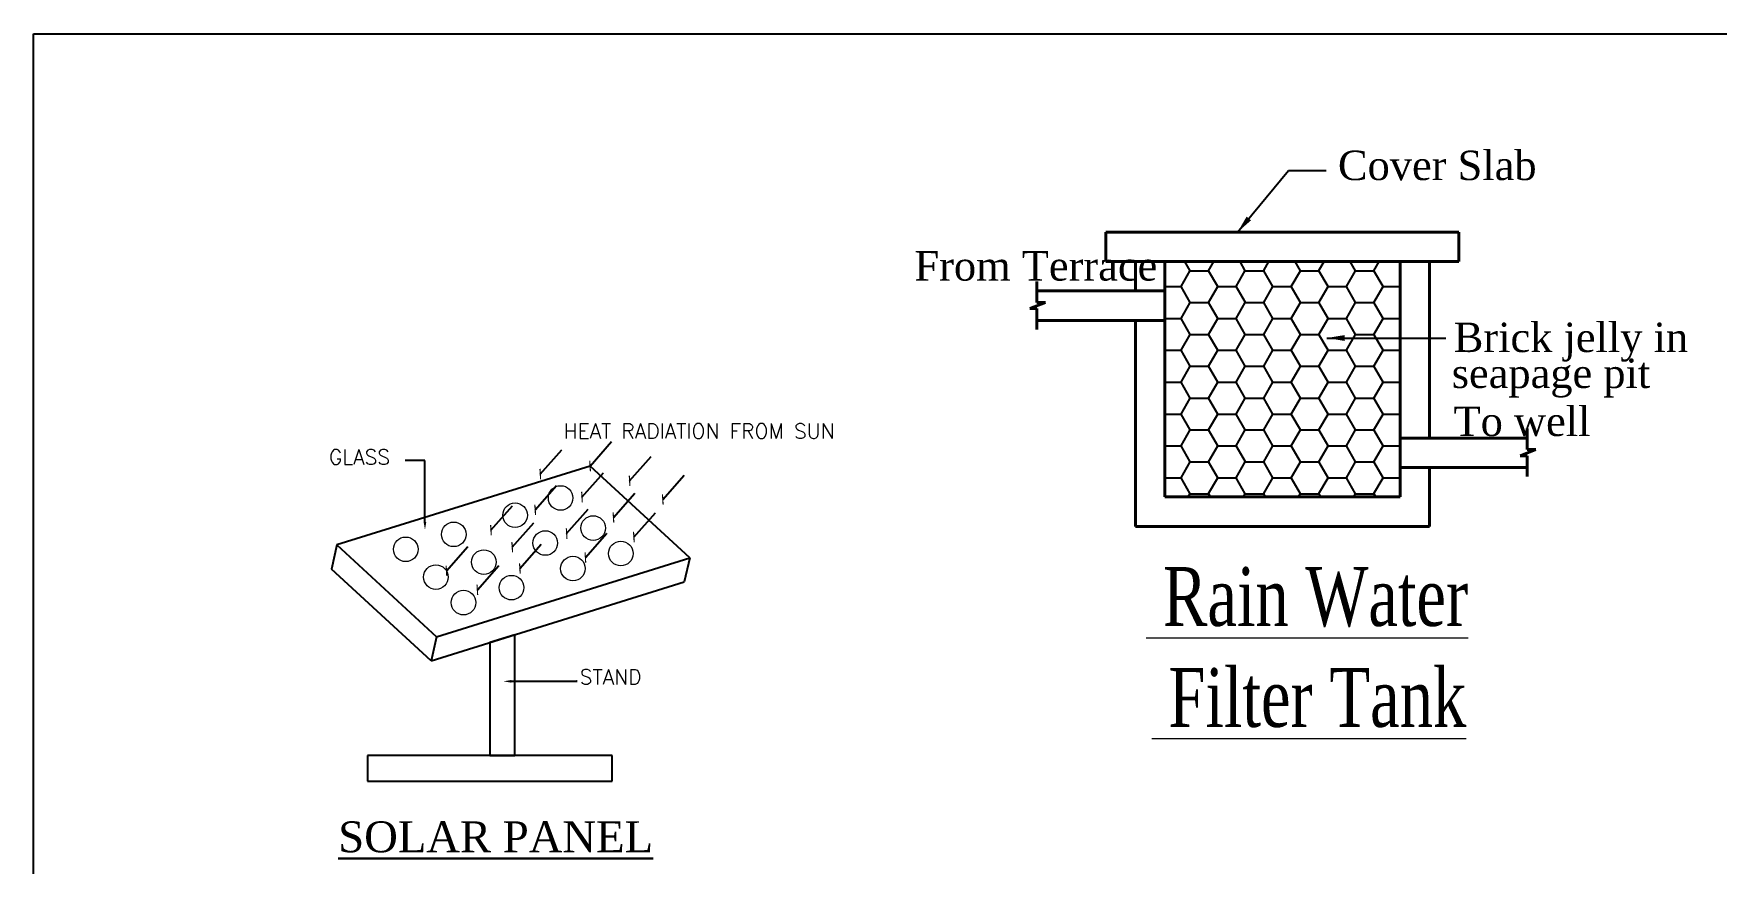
# Model space of a CAD drawing. Header units: metres. Extents: x 31037 to 31490, y -4422 to -3483.
# Drawn here: x 31232.08 to 31266.56, y -4165.86 to -4148.87 of the extents above; entities that cross this region are included whole.
import ezdxf

# ---------------------------------------------------------------- set-up
doc = ezdxf.new("R2010")
doc.units = ezdxf.units.M
doc.header["$LTSCALE"] = 30
doc.header["$MEASUREMENT"] = 0
doc.layers.get('0').update_dxf_attribs({"color": 30, "lineweight": 40})
for name, color, linetype in [('BH', 8, 'Continuous'), ('NOTE', 3, 'Continuous'), ('Steel Beam', 120, 'Continuous'), ('WAL', 3, 'Continuous')]:
    doc.layers.add(name, color=color, linetype=linetype)
for name, color, linetype, lineweight in [('DIM', 5, 'Continuous', 25), ('FPS LEADER', 9, 'Continuous', 0), ('furnish', 144, 'Continuous', 20), ('TEX', 3, 'Continuous', 5), ('TEXT', 11, 'Continuous', 30), ('WALL', 7, 'Continuous', 40)]:
    doc.layers.add(name, color=color, linetype=linetype, lineweight=lineweight)
doc.styles.add('DIM', font='times.ttf')
doc.styles.add('R', font='times.ttf', dxfattribs={"width": 0.75})
doc.styles.add('ROMAMS', font='romans.shx')
doc.styles.get("Standard").update_dxf_attribs({"font": 'times.ttf', "height": 0.05})
doc.dimstyles.new('COL', dxfattribs={"dimscale": 0.6, "dimtxt": 12, "dimasz": 12, "dimexe": 18, "dimexo": 12, "dimgap": 2, "dimtad": 0, "dimdec": 1, "dimzin": 11, "dimlunit": 4, "dimtxsty": 'Standard', "dimblk": 'OBLIQUE', "dimcen": 3, "dimdle": 4, "dimclrd": 35, "dimclre": 35, "dimclrt": 2, "dimadec": 0, "dimazin": 0, "dimtfac": 1, "dimtdec": 1, "dimtix": 1, "dimtmove": 2, "dimatfit": 3, "dimfxl": 0, "dimfrac": 1, "dimarcsym": 0})
doc.dimstyles.get("Standard").update_dxf_attribs({"dimtxt": 0.18, "dimasz": 0.18, "dimexe": 0.18, "dimexo": 0.0625, "dimgap": 0.09, "dimtad": 0, "dimtih": 1, "dimtoh": 1, "dimdec": 4, "dimzin": 0, "dimdsep": 46, "dimlunit": 4, "dimtxsty": 'Standard', "dimcen": 0.09, "dimadec": 0, "dimazin": 0, "dimtfac": 1, "dimtdec": 4, "dimtofl": 0, "dimtmove": 0, "dimatfit": 3, "dimfxl": 0, "dimtolj": 1, "dimtzin": 0, "dimarcsym": 0})

# ---------------------------------------------------------------- blocks, each defined once
blk = doc.blocks.new('_Oblique')
at = {"color": 0, "linetype": 'ByBlock', "lineweight": -2}
blk.add_line((-0.5, -0.5), (0.5, 0.5), dxfattribs=at)
blk = doc.blocks.new('RAII')
at = {"layer": 'BH'}
h = blk.add_hatch(dxfattribs=at)
h.set_pattern_fill('HONEY', color=256, scale=60, style=0)
h.set_pattern_definition([(0, (-5643.228, -6382.097), (11.25, 6.4951905), [7.5, -15]), (120, (-5643.228, -6382.097), (-11.25, 6.4951905), [7.5, -15]), (60, (-5643.228, -6382.097), (2e-08, 12.990381), [-15, 7.5])])
h.paths.add_polyline_path([(-120, -108), (-24, -108), (-24, -96), (-24, -84), (-24, -12), (-120, -12), (-120, -24), (-120, -36)])
for p, q in [((-144, 0), (-144, -12)), ((0, 0), (-144, 0)), ((0, -12), (0, 0)), ((0, -12), (-144, -12)), ((-132, -12), (-132, -24)), ((-120, -12), (-120, -24)), ((-24, -84), (-24, -12)), ((-12, -84), (-12, -12)), ((-172.21, -20.12), (-172.21, -28.64)), ((-120, -24), (-172.21, -24)), ((-120, -24), (-120, -36)), ((-168.66, -28.64), (-175.07, -31.21)), ((-175.07, -31.21), (-172.21, -31.21)), ((-172.21, -28.64), (-168.66, -28.64)), ((-172.21, -31.21), (-172.21, -39.71)), ((-120, -36), (-172.21, -36)), ((-132, -36), (-132, -120)), ((-120, -36), (-120, -108)), ((27.89, -80.12), (27.89, -88.64)), ((-24, -84), (27.89, -84)), ((-24, -84), (-24, -96)), ((31.44, -88.64), (25.04, -91.21)), ((27.89, -88.64), (31.44, -88.64)), ((-24, -108), (-24, -96)), ((-24, -96), (27.89, -96)), ((-12, -120), (-12, -96)), ((25.04, -91.21), (27.89, -91.21)), ((27.89, -91.21), (27.89, -99.71)), ((-120, -108), (-24, -108)), ((-132, -120), (-12, -120))]:
    blk.add_line(p, q)
at = {"layer": 'WALL'}
for p, q in [((-24, -84), (-24, -12)), ((-24, -108), (-24, -96))]:
    blk.add_line(p, q, dxfattribs=at)
at = {"layer": 'NOTE'}
for s, p in [('Cover Slab', (-49.33, 21.22, -8.16)), ('From Terrace', (-222.17, -19.77)), ('Brick jelly in', (-2.08, -48.92)), ('seapage pit', (-2.92, -63.56)), ('To well', (-2.17, -83.16))]:
    blk.add_text(s, height=12, dxfattribs=at).set_placement(p)
at = {"layer": 'TEX', "style": 'R', "width": 0.75}
for s, p in [('%%U Rain Water', (-127.55, -160.59)), ('%%U Filter Tank', (-125.33, -201.76))]:
    blk.add_text(s, height=24, dxfattribs=at).set_placement(p)
at = {"layer": 'WALL', "ltscale": 5}
for points in [[(-90.3, 0), (-69.45, 25.17), (-54.13, 25.17)], [(-53.85, -43.19), (-5.32, -43.19)]]:
    blk.add_leader(points, dimstyle='COL', override={"dimgap": 2, "dimtad": 0}, dxfattribs=at)
blk = doc.blocks.new('AUDIT_I_110325141435-4')
blk.add_leader([(63.75, 145.99), (72.47, 155.88)], dimstyle='Standard', override={"dimtxt": 9, "dimasz": 3, "dimgap": 4.59, "dimtad": 0, "dimtih": 0, "dimtoh": 0, "dimdec": 0, "dimlfac": -1, "dimrnd": 1, "dimzin": 12, "dimlunit": 3, "dimse1": 1, "dimse2": 1, "dimtdec": 0, "dimtix": 1, "dimatfit": 2, "dimldrblk": 'ArchTick'})
at = {"layer": 'furnish'}
for points in [[(43.52, 142.73), (52.24, 152.62)], [(63.75, 145.99), (72.47, 155.88)], [(79.8, 139.97), (88.52, 149.86)], [(41.45, 128.22), (50.16, 138.11)], [(60.45, 133.4), (69.17, 143.29)], [(93.28, 132.36), (102, 142.26)], [(73.24, 125.11), (81.95, 135)], [(23.48, 119.93), (32.2, 129.82)], [(54.23, 118.54), (62.95, 128.44)], [(81.53, 117.16), (90.25, 127.05)], [(32.12, 113.02), (40.83, 122.91)], [(61.84, 108.87), (70.55, 118.76)], [(5.41, 103.43), (14.13, 113.32)], [(35.23, 104.38), (43.94, 114.27)], [(17.95, 95.74), (26.67, 105.63)]]:
    blk.add_leader(points, dimstyle='Standard', override={"dimtxt": 9, "dimasz": 3, "dimgap": 4.59, "dimtad": 0, "dimtih": 0, "dimtoh": 0, "dimdec": 0, "dimlfac": -1, "dimrnd": 1, "dimzin": 12, "dimlunit": 3, "dimse1": 1, "dimse2": 1, "dimtdec": 0, "dimtix": 1, "dimatfit": 2, "dimldrblk": 'ArchTick'}, dxfattribs=at)
blk = doc.blocks.new('A$C482318BE')
blk.add_line((5.013, 6.278), (4.331, 6.065))
at = {"layer": 'FPS LEADER'}
for centre, major_axis, start_param, end_param in [((6.263, 10.006), (-0.237, 0.237), 2.35585, 8.639035), ((5.021, 9.537), (-0.237, 0.237), 3.927064, 10.210249), ((3.348, 9.015), (-0.237, 0.237), 3.927265, 10.21045), ((7.151, 9.187), (-0.237, 0.237), 2.355649, 8.638834), ((2.039, 8.607), (0.237, 0.237), 3.926646, 10.209831), ((5.843, 8.779), (-0.237, 0.237), 3.927064, 10.210249), ((7.905, 8.492), (-0.237, 0.237), 3.927265, 10.21045), ((4.169, 8.258), (-0.237, 0.237), 3.927265, 10.21045), ((6.598, 8.083), (-0.237, 0.237), 3.927265, 10.21045), ((2.86, 7.85), (0.237, 0.237), 3.926646, 10.209831), ((4.923, 7.562), (-0.237, 0.237), 3.927064, 10.210249), ((3.614, 7.154), (-0.237, 0.237), 2.355649, 8.638834)]:
    blk.add_ellipse(centre, major_axis=major_axis, ratio=1, start_param=start_param, end_param=end_param, dxfattribs=at)
at = {"layer": 'Steel Beam'}
for p, q in [((2.563, 11.03), (2.027, 11.03)), ((2.563, 9.354), (2.563, 11.03)), ((4.921, 5.009), (6.717, 5.009)), ((6.717, 5.009), (6.692, 5.009))]:
    blk.add_line(p, q, dxfattribs=at)
for points in [[(2.599, 9.354), (2.563, 9.135), (2.526, 9.354)], [(4.921, 4.972), (4.702, 5.009), (4.921, 5.045)]]:
    blk.add_solid(points, dxfattribs=at)
at = {"layer": 'WAL', "color": 7}
for p, q in [((7.068, 10.878), (0.161, 8.725)), ((9.783, 8.374), (7.068, 10.878)), ((0.161, 8.725), (0.014, 8.07)), ((0.161, 8.725), (2.876, 6.221)), ((2.876, 6.221), (9.783, 8.374)), ((9.783, 8.374), (9.635, 7.719)), ((2.729, 5.566), (0.014, 8.07)), ((2.729, 5.566), (9.635, 7.719)), ((2.876, 6.221), (2.729, 5.566)), ((4.331, 6.065), (4.331, 2.99)), ((5.013, 2.99), (5.013, 6.278)), ((0.994, 2.99), (0.994, 2.291)), ((7.669, 2.99), (0.994, 2.99)), ((4.331, 2.99), (5.013, 2.99)), ((7.669, 2.291), (7.669, 2.99)), ((0.994, 2.291), (7.669, 2.291))]:
    blk.add_line(p, q, dxfattribs=at)
at = {"layer": 'Steel Beam', "xscale": 0.0671519193801942, "yscale": 0.0671519193801942, "zscale": 0.0671518887612857}
blk.add_blockref('AUDIT_I_110325141435-4', (2.786, 1.074), dxfattribs=at)
at = {"layer": 'DIM', "color": 3, "style": 'ROMAMS', "width": 1}
for s, height, p in [('HEAT RADIATION FROM SUN', 0.40519, (6.342, 11.627)), ('GLASS', 0.4052, (-0.058, 10.921)), ('STAND', 0.4052, (6.785, 4.926))]:
    blk.add_text(s, height=height, dxfattribs=at).set_placement(p)
at = {"layer": 'TEXT', "style": 'DIM'}
blk.add_text('%%USOLAR PANEL', height=0.8424, dxfattribs=at).set_placement((0.197, 0.35))

msp = doc.modelspace()

# ---------------------------------------------------------------- linework, layer by layer
at = {"layer": 'DIM', "color": 0, "lineweight": 25}
msp.add_lwpolyline([(31232.08042, -4148.87448), (31336.3646, -4148.87448), (31336.3646, -4230.29321), (31232.08042, -4230.29321)], close=True, dxfattribs=at)

# ---------------------------------------------------------------- block references
at = {"color": 0, "lineweight": 25, "xscale": 0.0502182155257214, "yscale": 0.0502182155257214, "zscale": 0.0502182155257214}
msp.add_blockref('RAII', (31261.28676, -4152.93775), dxfattribs=at)
msp.add_blockref('RAII', (31261.28676, -4152.93775), dxfattribs=at)
msp.add_blockref('RAII', (31261.28676, -4152.93775), dxfattribs=at)
msp.add_blockref('RAII', (31261.28676, -4152.93775), dxfattribs=at)
at = {"layer": 'DIM', "color": 0, "lineweight": 25, "xscale": 0.7512983713873457, "yscale": 0.7512983713873457, "zscale": 0.7512983713873457}
msp.add_blockref('A$C482318BE', (31238.1741, -4165.90019), dxfattribs=at)
msp.add_blockref('A$C482318BE', (31238.1741, -4165.90019), dxfattribs=at)
msp.add_blockref('A$C482318BE', (31238.1741, -4165.90019), dxfattribs=at)
msp.add_blockref('A$C482318BE', (31238.1741, -4165.90019), dxfattribs=at)

doc.saveas('drawing.dxf')
